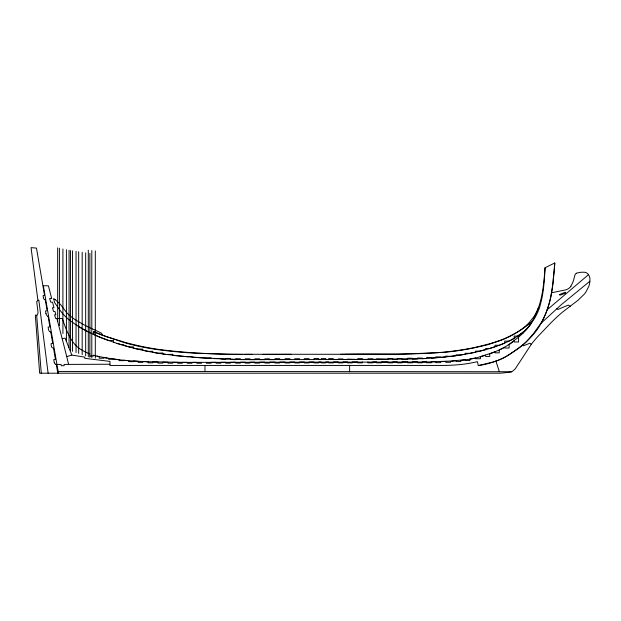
<?xml version="1.0" encoding="UTF-8"?>
<svg xmlns="http://www.w3.org/2000/svg" width="621" height="621" viewBox="0 0 621 621"><rect width="100%" height="100%" fill="white"/><g stroke="black" fill="none" stroke-linecap="round" stroke-linejoin="round"><path stroke-width="0.93" d="M211.163 358.379L211.163 357.843L206.436 358.084L191.998 357.098L191.998 356.438L187.27 356.679L175.743 355.662L172.747 355.297L172.747 354.296L166.281 354.506L162.756 353.986L162.756 352.93L158.029 353.225L152.797 352.262L152.797 351.323L148.07 351.323L142.838 350.252L142.838 349.165L136.791 348.909L133.437 348.032L133.437 346.906L129.137 346.906L123.851 345.423L123.851 344.802L121.708 344.802L113.449 342.256L113.449 340.378L108.722 340.642L100.967 337.746L93.724 334.424L93.771 331.692A91.233 91.233 0 0 0 102.38 335.262L125.434 342.978A241.165 241.165 0 0 0 158.534 349.747A476.284 476.284 0 0 0 196.795 353.271L228.334 354.28L398.232 354.28L443.278 352.433A286.289 286.289 0 0 0 473.427 348.016L487.951 344.678L502.047 339.935A106.478 106.478 0 0 0 518.628 331.226L519.544 330.628A59.096 59.096 0 0 0 529.325 322.532M93.717 334.478L93.771 331.692L106.478 336.667L124.937 342.334A282.353 282.353 0 0 0 158.145 349.336C186.176 353.093 214.509 354.234 242.772 354.389M402.532 361.934L407.64 361.934L407.617 362.819L412.344 362.819L412.344 361.942L417.428 361.927L417.428 362.804L422.148 362.804L422.148 361.927L426.596 361.896L426.596 362.765L431.323 362.765L431.323 361.896L435.74 361.771L435.74 362.648L440.46 362.648L440.46 361.771L445.808 361.414L445.808 362.291L450.535 362.291L450.535 361.414L456.062 360.7L456.062 361.577L460.79 361.577L460.79 360.397L465.168 359.823L465.168 360.545L469.887 360.545L469.887 359.07L475.678 357.96L475.678 358.736L480.406 358.736L480.406 356.811L485.56 355.243L485.56 356.423L489.767 356.423L489.767 353.776L495.015 351.742L495.015 352.837L499.214 352.837L499.214 349.957A87.732 87.732 0 0 0 504.733 347.279L504.733 348.024L509.104 348.024L509.104 344.632A76.616 76.616 0 0 0 514.18 340.813L514.18 341.985L518.558 341.985L518.558 335.573L521.345 333.578A52.94 52.94 0 0 0 524.124 331.303L525.055 330.465A65.252 65.252 0 0 0 527.718 327.88L530.629 324.41A21.727 21.727 0 0 0 532.562 321.065A14.943 14.943 0 0 0 533.998 319.295L535.147 317.44A77.384 77.384 0 0 0 537.809 312.021L538.686 309.933A46.792 46.792 0 0 0 539.851 306.627L541.667 299.361A123.649 123.649 0 0 0 543.515 288.191A295.122 295.122 0 0 0 545.052 267.744L554.786 262.955L553.101 282.656L550.633 297.816M545.067 267.752C543.895 282.322 542.832 297.288 537.173 310.935M68.574 364.395L66.734 356.633L71.803 355.049L84.805 357.129L84.735 358.317L110.033 361.414L109.878 365.443L440.064 365.443A185.858 185.858 0 0 0 458.872 364.682A135.13 135.13 0 0 0 477.44 361.67L478.279 365.583A80.357 80.357 0 0 0 495.907 361.104C505.913 357.929 514.343 351.199 522.626 344.981A90.619 90.619 0 0 0 536.668 330.38C547.14 315.274 552.139 297.071 553.241 278.868A219.857 219.857 0 0 0 554.786 262.955M536.886 311.649L536.001 313.768A74.667 74.667 0 0 1 533.532 319.039L529.146 326.134A53.204 53.204 0 0 1 523.146 333.035M570.862 286.102L572.081 283.921A27.363 27.363 0 0 0 573.315 280.917A23.039 23.039 0 0 0 573.773 279.411L574.782 275.561A7.002 7.002 0 0 1 575.457 274.102A2.088 2.088 0 0 1 576.412 273.232M529.247 322.462L533.26 317.51A43.369 43.369 0 0 0 538.508 307.418M523.146 333.035L519.692 336.171A114.598 114.598 0 0 1 517.798 337.754L509.22 344.251A71.112 71.112 0 0 1 499.315 349.91L495.116 351.742A115.622 115.622 0 0 1 492.663 352.712L477.099 357.673A95.805 95.805 0 0 1 467.233 359.551L450.217 361.08L426.355 362.012L185.547 362.392L142.838 361.616L142.838 362.369L138.11 362.369L138.11 361.352L133.437 361.042L133.437 361.655L128.71 361.655L128.71 360.692L123.851 360.242L123.851 360.638L119.131 360.638L119.131 359.753L113.449 359.062L108.722 359.357L108.722 358.387M540.79 323.525L561.128 304.818L589.872 281.235M524.396 331.218L513.955 338.554L509.057 341.092L504.733 341.092L504.733 343.095L499.214 345.284L495.015 345.245L495.015 346.751L489.325 348.552L485.56 348.552L485.56 349.631L479.909 351.106L475.678 351.106L475.678 352.107L469.887 353.349L465.168 353.264L465.168 354.257L460.79 355.002L456.062 354.816L456.062 355.693L450.535 356.376L445.808 356.097L445.808 356.873L440.46 357.37L440.46 356.889L435.74 356.889L435.74 357.743L431.323 358.092L431.323 357.549L426.596 357.549L426.596 358.457L425.967 358.511L422.148 358.721L422.148 358.053L417.428 358.053L417.428 358.907L412.344 359.031L412.344 358.216L407.617 358.216L407.617 359.085L404.636 359.14L334.866 359.559M547.194 309.778L588.475 274.699L589.275 276.182A7.211 7.211 0 0 1 589.88 278.348L589.942 279.233A15.346 15.346 0 0 1 589.911 280.754L589.686 282.811A21.013 21.013 0 0 1 589.158 285.272L589.026 285.738A11.838 11.838 0 0 1 588.747 286.522L586.061 291.699A24.879 24.879 0 0 1 584.485 293.958L578.011 300.277L562.665 311.983A173.554 173.554 0 0 0 549.903 323.875L537.933 336.442A118.797 118.797 0 0 0 531.382 344.197L515.438 368.556A8.888 8.888 0 0 1 514.988 369.068L512.581 371.179A6.288 6.288 0 0 1 511.758 371.692L511.642 371.746A6.575 6.575 0 0 1 510.71 372.103L500.472 373.205L39.643 373.205L35.343 315.243L35.956 314.956L36.701 315.592L41.258 373.205M576.42 273.256L577.833 272.829A21.238 21.238 0 0 1 579.898 272.425A25.096 25.096 0 0 1 581.962 272.223L584.524 272.246A5.395 5.395 0 0 1 588.452 274.668M496.07 346.448C465.874 356.664 433.675 358.829 402.012 359.148L402.012 358.472L397.285 358.472L397.285 359.202L392.689 359.248L392.689 358.503L387.962 358.503L387.962 359.303L376.66 358.884L376.66 359.435L372.693 359.474L372.693 358.86L367.966 358.86L367.966 359.512L362.439 359.52L362.439 358.682L357.712 358.682L357.712 359.52L347.535 359.047L347.535 359.536L343.009 359.536L343.009 358.938L338.282 358.938L338.282 359.543L246.77 359.629L213.632 358.604M478.279 365.575L493.19 361.989A68.52 68.52 0 0 0 506.775 356.112L518.256 348.575A67.588 67.588 0 0 0 525.847 342.264L533.128 334.044L541.31 322.687A63.552 63.552 0 0 0 544.889 315.584L545.122 315.088A98.638 98.638 0 0 0 550.602 297.808M58.459 373.205L43.346 285.792L48.422 285.792L51.667 298.499L49.641 298.499L50.743 302.171L52.529 302.171L53.996 307.783L52.428 307.783L53.522 311.431L54.982 311.431L55.859 314.816L54.539 314.816L55.657 318.519L56.868 318.519L62.185 338.662L65.12 338.142L71.803 355.049M551.595 292.77L566.01 289.805A9.99 9.99 0 0 0 570.994 286.196M56.946 364.442L61.013 364.426L61.308 365.746L64.118 365.684L64.149 364.411L109.925 364.248M244.899 354.389L252.242 354.374M262.993 354.374L291.303 354.319M340.471 354.304C389.204 352.868 439.326 357.704 486.926 344.453C502.653 340.502 517.666 333.648 530.117 323.137A14.951 14.951 0 0 0 532.57 321.073M511.696 371.723L58.157 371.436M56.868 318.519L62.356 318.511A140.928 140.928 0 0 0 66.424 329.774A70.173 70.173 0 0 0 70.592 338.398A31.989 31.989 0 0 0 78.595 347.962A51.947 51.947 0 0 0 89.96 353.993M518.558 336.093L514.18 336.093L514.18 338.321L510.928 340.129A135.502 135.502 0 0 1 496.078 346.464M89.96 355.988L93.375 355.988L93.375 355.158A77.788 77.788 0 0 0 99.174 356.633L99.174 358.208L103.901 358.208L103.901 357.58L117.439 359.528A265.571 265.571 0 0 0 127.678 360.63L148.101 361.833L148.07 362.85L152.797 362.85L152.797 362.004L158.029 362.121L158.029 363.106L162.756 363.106L162.756 362.19L168.019 362.268L168.019 363.207L172.747 363.207L172.747 362.338L177.606 362.361L177.606 363.238L182.333 363.238L182.333 362.361L187.27 362.361L187.27 363.238L191.998 363.238L191.998 362.361L196.779 362.353L196.779 363.231L201.507 363.231L201.507 362.353M55.727 364.139L56.263 364.224L57.792 373.205M117.02 343.397L128.881 346.883A293.508 293.508 0 0 0 162.376 353.9C181.72 356.4 201.592 358.426 220.828 358.496L220.828 358.977L225.718 359.256L225.718 358.659L230.445 358.659L230.445 359.466L234.218 359.629L235.638 359.629L235.638 358.829L240.366 358.829L240.366 359.629L245.186 359.621L245.186 358.806L249.914 358.806L249.914 359.621L254.851 359.613L254.851 358.822L259.578 358.822L259.578 359.613L264.88 359.606L264.88 358.829L269.607 358.829L269.607 359.598L275.025 359.598L275.025 358.666L279.753 358.666L279.753 359.59L285.132 359.59L285.132 358.69L289.86 358.69L289.86 359.582M114.078 342.443L98.273 336.512M97.769 336.295L91.947 333.656A136.76 136.76 0 0 1 78.293 326.289M570.233 306.231L568.308 305.105L557.813 309.475L556.835 308.621M55.362 299.695L60.447 304.453L66.455 312.324A36.204 36.204 0 0 0 69.637 315.522L74.621 319.341L82.151 323.782A144.608 144.608 0 0 0 95.665 330.356L101.425 333.159A3.516 3.516 0 0 1 101.976 333.974L102.38 335.262M531.242 344.376L529.954 343.219L523.301 345.827L522.626 344.981M495.907 361.104L499.377 371.754M54.244 362.485L53.771 359.644L55.448 359.443L53.522 348.171M62.185 338.662L66.734 356.633M45.271 299.726L47.149 310.733L45.566 310.927L45.814 312.922A9.431 9.431 0 0 0 45.938 313.512M48.112 316.376L49.897 326.887L48.151 327.096L48.329 328.501A12.148 12.148 0 0 0 48.531 329.503L48.748 330.256A2.81 2.81 0 0 0 50.767 332.119M50.782 332.056L52.723 343.436L51.085 343.669L51.194 345.144A6.458 6.458 0 0 0 51.481 346.44M37.935 300.634L31.05 247.647L36.476 248.09L44.541 295.41L43.136 295.588L43.253 296.869A7.32 7.32 0 0 0 43.385 297.568M48.12 373.205L38.82 299.997L36.678 301.55L37.997 311.99A4.859 4.859 0 0 1 36.701 315.592M402.012 361.958L402.012 362.835L397.285 362.835L397.285 361.958L392.689 361.965L392.689 362.843L387.962 362.843L387.962 361.965L381.387 361.973L381.387 362.85L376.66 362.85L376.66 361.973L372.693 361.981L372.693 362.858L367.966 362.858L367.966 361.981M362.439 361.989L362.439 362.866L357.712 362.866L357.712 361.989L352.254 361.996L352.254 362.874L347.535 362.874L347.535 361.996L343.009 361.996L343.009 362.874L338.282 362.874L338.282 361.996L333.345 362.012L333.345 362.889L328.625 362.889L328.625 362.012L325.8 362.02L325.8 362.897L321.251 362.897L321.251 362.02L318.728 362.027L318.728 362.905L314.001 362.905L314.001 362.027L309.072 362.043L309.072 362.92L304.344 362.92L304.344 362.043L299.524 362.066L299.524 362.943L294.796 362.943L294.796 362.066L289.86 362.09L289.86 362.967L285.132 362.967L285.132 362.09L279.753 362.121L279.753 362.998L275.025 362.998L275.025 362.121L269.607 362.152L269.607 363.029L264.88 363.029L264.88 362.152L259.578 362.19L259.578 363.068L254.851 363.068L254.851 362.19L249.914 362.222L249.914 363.099L245.186 363.099L245.186 362.222L240.366 362.26L240.366 363.13L235.638 363.13L235.638 362.26L230.445 362.291L230.445 363.161L225.718 363.161L225.718 362.291L220.828 362.315L220.828 363.184L216.1 363.184L216.1 362.315L211.163 362.338L211.163 363.215L206.436 363.215L206.436 362.338M349.631 365.443L349.631 371.754M333.345 359.543L333.345 358.62L328.625 358.62L328.625 359.551M325.8 359.551L325.8 358.573L321.251 358.573L321.251 359.559M318.728 359.559L318.728 358.511L314.001 358.511L314.001 359.559M309.072 359.567L309.072 358.651L304.344 358.651L304.344 359.567M299.524 359.575L299.524 358.721L294.796 358.721L294.796 359.582M204.977 365.443L204.977 371.591M95.3 250.923L95.3 358.092M91.799 250.573L91.799 357.572M89.874 253.368L89.874 357.292M88.298 250.216L88.298 356.749M85.675 252.863L85.675 355.856M82.174 252.343L82.174 354.669M78.673 251.784L78.673 353.465M76.049 251.365L76.049 352.534M72.548 250.814L72.548 351.315M70.445 250.48L70.445 350.601M69.047 250.255L69.047 347.411M66.416 249.743L66.416 341.48M62.915 248.982L62.915 333.516M59.414 248.221L59.414 325.544M57.668 247.864L57.668 321.608M89.96 332.709A113.022 113.022 0 0 1 75.498 324.473L68.124 319.132L63.101 314.148A117.012 117.012 0 0 1 54.555 302.411L53.639 298.678A12.436 12.436 0 0 1 55.354 299.695M55.673 364.279A2.135 2.135 0 0 1 54.314 362.478M53.522 348.195A2.554 2.554 0 0 1 51.403 346.464M48.065 316.454A4.052 4.052 0 0 1 45.97 313.512M45.201 299.92A2.942 2.942 0 0 1 43.315 297.575M530.039 324.892A33.635 33.635 0 0 1 524.388 331.21M107.216 358.03A288.291 288.291 0 0 1 97.055 356.151M559.35 294.641L560.057 295.177L565.428 293.275L565.708 292.584L565.04 292.258L559.35 294.641"/></g></svg>
